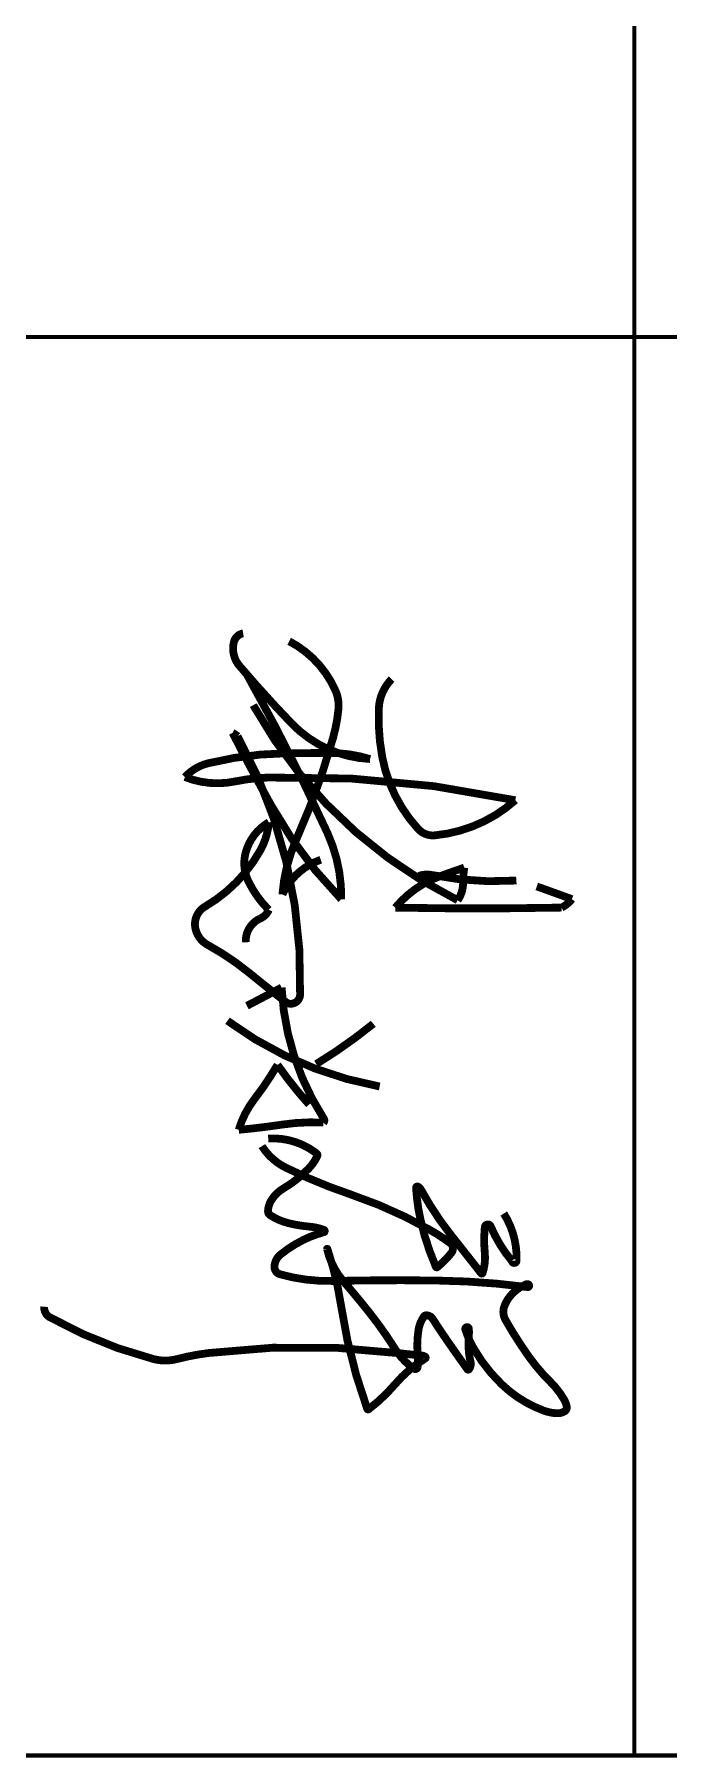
# Model space of a CAD drawing. Extents: x 57342 to 87103, y 19822 to 43940.
# Drawn here: x 78239.4 to 78395.9, y 23168.8 to 23593.9 of the extents above; entities that cross this region are included whole.
import ezdxf

# ---------------------------------------------------------------- set-up
doc = ezdxf.new("R2010")
doc.units = 0
doc.header["$LTSCALE"] = 1000
doc.header["$MEASUREMENT"] = 0
doc.layers.add('00-图签签名_10', color=10, linetype='Continuous')

# ---------------------------------------------------------------- blocks, each defined once
blk = doc.blocks.new('yresrewa')
at = {"const_width": 0.12}
for points in [[(3.067, 5.416, -0.004075), (3.263, 5.958, -0.107646), (3.393, 5.799, -0.009652), (3.394, 3.234, -0.132305), (2.912, 3.914, -0.00655), (2.777, 4.297, 0.03292), (3.024, 4.279, -0.156709), (3.279, 4.195, -0.151631), (0.271, 1.042, -0.512363)], [(6.955, 1.273, -0.17311), (7.154, 1.979, -0.017011), (7.186, 2.021, -0.342888), (7.224, 2.03, -0.082447), (7.417, 1.898, -0.069087), (7.726, 1.506, 0.124164), (7.91, 1.319, 0.127293), (8.072, 1.27, 0.264561), (8.137, 1.304, 0.082663), (8.259, 1.583, 0.040421), (8.314, 1.916, -0.068361), (8.363, 2.132, -0.728784), (8.399, 2.131, 0.04822), (8.517, 1.816, 0.055058), (8.741, 1.466, 0.207751), (8.924, 1.369, 0.356038), (9.048, 1.456, 0.074745), (9.151, 2.26, -0.008795), (9.144, 3.864, -0.029259), (9.245, 5.274, 0.862312), (9.204, 5.286, 0.208843), (9.203, 5.25, 0.12494), (9.393, 4.999, 0.080996), (9.54, 4.916, 0.221102), (9.754, 4.934, 0.025193), (10.321, 5.296, 0.044079), (10.706, 5.625, -0.067398), (10.979, 5.837, -0.08859), (11.091, 5.878, -0.316725), (11.163, 5.844, -0.136491), (11.191, 5.732, -0.082192), (11.151, 5.524, -0.103283), (10.744, 4.874, -0.071653), (10.185, 4.439, -0.053644), (9.899, 4.314, -0.573804), (9.864, 4.346, -0.331949), (9.889, 4.368, -0.040176), (9.993, 4.368, 0.034219), (10.214, 4.366, 0.049653), (10.39, 4.393, -0.222724), (10.513, 4.371, -0.51375), (10.513, 4.346, -0.004018), (10.078, 4.039, -0.007883), (9.735, 3.81, 0.245175), (9.68, 3.713, 0.251513), (9.699, 3.675, 0.115323), (9.902, 3.592, 0.061861), (10.28, 3.578, -0.043105), (10.477, 3.578, -0.577679), (10.503, 3.52, -0.100005), (10.199, 3.23, 0.0276), (9.635, 2.831, 0.009615), (9.148, 2.427, -0.12244), (8.657, 2.181, -0.949745), (8.656, 2.186, -0.044539), (9.527, 2.396, 0.050158), (11.125, 2.801, 0.505024), (11.131, 2.82, 0.054281), (10.743, 3.231, -0.079732), (10.349, 3.693, 0.59384), (10.316, 3.691, 0.096726), (10.296, 3.616, -0.015648), (10.267, 3.313, 0.063347), (10.262, 0.355, 0.032613), (10.355, -0.131, -0.128372), (10.355, -0.498, -0.064237), (9.711, -2.095, -0.292825), (9.548, -2.182, 0.040317), (9.548, -2.182, -1.834415)], [(-0.131, 3.177, 0.185641), (0.325, 2.979, 0.056728), (1.071, 3.032, 0.140594), (2.18, 3.586, 0.234498), (2.279, 3.843, 0.160296), (1.737, 5.085, 0.059465), (1.387, 1.276, 0.044824), (1.447, 0.767, -0.14756), (1.38, -0.011, -0.148545), (1.167, 0.348, -0.057643), (1.013, 1.563, -0.001246), (1.008, 2.208, -0.075993), (1.102, 2.844, -0.191408), (0.553, 1.634, -0.015438), (-0.336, 0.829, -0.245661), (-0.707, 0.745, -0.2962), (-0.836, 0.887, -0.18085)], [(2.904, 3.598, -0.133318), (2.891, 3.8, 0.066366), (2.976, 5.101, -0.821912)], [(8.111, 4.907, -0.151778), (8.839, 5.104, -0.901528), (8.844, 5.033, -0.074917), (8.308, 4.705, 0.777661), (8.322, 4.614, 0.048521), (8.719, 4.614, -0.103426), (9.029, 4.58, -0.599604), (9.033, 4.558, 0.001156), (8.447, 4.096, -0.042995), (7.745, 3.631, 0.13294), (7.697, 3.585, 0.47654), (7.707, 3.556, 0.099789), (7.721, 3.554, 0.038884), (8.199, 3.621, 0.047606), (8.932, 3.859, 0.49484), (8.938, 3.882, 0.060049), (8.715, 4.101, 0.420211), (8.567, 4.08, 0.029277), (8.366, 3.772, 0.048235), (7.823, 2.562, -0.032873), (7.406, 1.549, -0.138018), (7.072, 1.176, -0.290489)], [(6.152, 2.992, -0.114807), (5.139, 0.645, -0.889099)], [(5.185, 2.894, -0.033057), (5.806, 2.014, 0.561515)], [(-0.715, 1.597, -0.167351), (0.037, 2.307, -0.1317), (0.338, 2.356, -0.044026), (0.774, 2.274, -0.036441), (2.351, 1.703, 0.087369), (3.191, 1.492, -0.205003), (2.655, 2.084, -0.201751)], [(-0.204, 0.943, -0.021642), (2.245, 2.188, -0.111343), (3.264, 2.4, -0.066796), (1.81, 1.315, -0.009109), (0.698, 0.723, -0.047805), (0.75, 0.802, -0.133727), (4.736, 1.765, -0.525873), (4.865, 1.565, -0.0065), (4.406, 0.988, 0.046619), (3.968, 0.339, -0.21742), (3.716, 0.15, -0.325362), (3.378, 0.298, 0.134001), (2.509, 1.152, 0.110072), (2.077, 1.282, 0.195705), (2.543, 0.926, 0.181056), (2.985, 0.966, 0.085264), (3.428, 1.282, -0.202262), (3.563, 1.145, 0.304273), (3.928, 0.927, 1.904194)], [(4.626, 1.48, 0.131827), (6.65, 2.132, -0.346312), (6.708, 2.126, 0.049905), (6.741, 1.477, -0.015382), (6.82, 0.819, -0.093542), (6.347, 1.06, 0.032011), (5.818, 1.417, 0.031821), (6.43, 1.904, -10.430525)], [(4.626, 1.48, -0.001622), (4.908, 0.945, 0.605433)]]:
    blk.add_lwpolyline(points, format="xyb", dxfattribs=at)
blk = doc.blocks.new('图签信息')
at = {"const_width": 0.05}
for points in [[(-62.5, 103.262), (-2.5, 103.262), (-2.5, 163.262), (-62.5, 163.262), (-62.5, 103.262)], [(-20, 163.262), (-20, 103.262)], [(-62.5, 148.262), (-2.5, 148.262)]]:
    blk.add_lwpolyline(points, dxfattribs=at)
blk = doc.blocks.new('图签-A1')
at = {"color": 2}
blk.add_blockref('图签信息', (0, 0), dxfattribs=at)

msp = doc.modelspace()

# ---------------------------------------------------------------- block references
at = {"xscale": 20, "yscale": 20, "zscale": 20, "rotation": 270}
msp.add_blockref('图签-A1', (75422.17, 23119.28), dxfattribs=at)
at = {"layer": '00-图签签名_10', "xscale": 16, "yscale": 16, "zscale": 16, "rotation": 270}
msp.add_blockref('yresrewa', (78276.68, 23432.79), dxfattribs=at)

doc.saveas('drawing.dxf')
